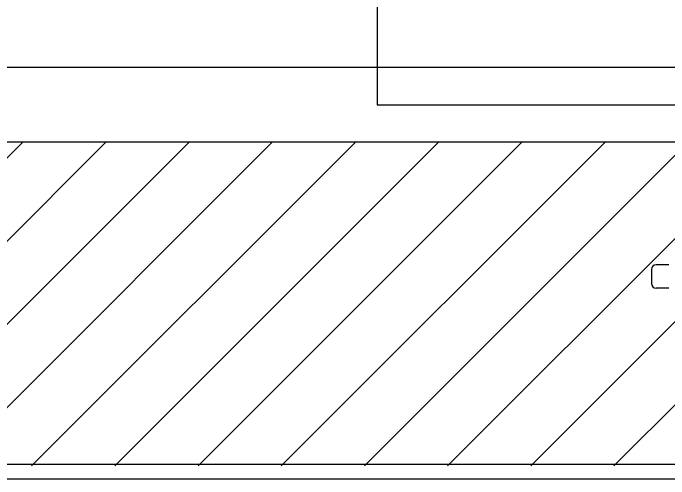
# Model space of a CAD drawing. Extents: x -599358 to 2865263, y -1062760 to 486533.
# Drawn here: x 240878 to 242648, y -692984 to -691727 of the extents above; entities that cross this region are included whole.
import ezdxf

# ---------------------------------------------------------------- set-up
doc = ezdxf.new("R2010")
doc.units = 0
doc.linetypes.add('DASH', pattern=[0.35, 0.25, -0.1])
for name, color, linetype in [('A-HATCH-1', 252, 'Continuous'), ('A-LIN-V', 9, 'Continuous'), ('A-SFCE', 30, 'Continuous'), ('EWHS5T6M-3', 7, 'Continuous'), ('FHSGH10105-主梁-04', 7, 'Continuous'), ('FHSGH10105-主梁-06', 7, 'Continuous')]:
    doc.layers.add(name, color=color, linetype=linetype)

# ---------------------------------------------------------------- blocks, each defined once
blk = doc.blocks.new('G$C2C10B007')
at = {"layer": 'A-SFCE', "linetype": 'DASH'}
for p, q in [((-3050, 300), (-3050, 0)), ((-3050, 0), (3050, 0))]:
    blk.add_line(p, q, dxfattribs=at)

msp = doc.modelspace()

# ---------------------------------------------------------------- hatches: boundary and pattern name
at = {"layer": 'A-HATCH-1'}
h = msp.add_hatch(dxfattribs=at)
h.set_pattern_fill('ANSI31', color=4, scale=100, angle=180)
h.set_pattern_definition([(45, (-1151239.83, -1271056.52), (-112.253202, 112.253202), [])])
h.paths.add_polyline_path([(244910.6, -692074), (237134.9, -692074), (237134.9, -692949), (244910.6, -692949)])

# ---------------------------------------------------------------- linework, layer by layer
at = {"color": 6, "linetype": 'DASH'}
msp.add_line((244910.6, -691874), (237080.6, -691874), dxfattribs=at)
at = {"layer": 'EWHS5T6M-3', "color": 4, "linetype": 'Continuous'}
for p, q in [((242600.8, -692418.7), (242600.8, -692456.5)), ((242600.8, -692418.7), (242600.8, -692456.5)), ((242648, -692406.2), (242613.4, -692406.2)), ((242648, -692406.2), (242613.4, -692406.2)), ((242648, -692469), (242613.4, -692469)), ((242648, -692469), (242613.4, -692469))]:
    msp.add_line(p, q, dxfattribs=at)
for centre, start, end in [((242613.4, -692418.7), 90, 180), ((242613.4, -692418.7), 90, 180), ((242613.4, -692456.5), 180, 270), ((242613.4, -692456.5), 180, 270)]:
    msp.add_arc(centre, 12.6, start, end, dxfattribs=at)
at = {"layer": 'FHSGH10105-主梁-04', "color": 4, "linetype": 'Continuous'}
msp.add_line((237125.8, -692074), (244910.6, -692074), dxfattribs=at)
at = {"layer": 'FHSGH10105-主梁-06', "color": 4, "linetype": 'Continuous'}
for p, q in [((237379.6, -692944.7), (244910.6, -692944.7)), ((237386.3, -692984), (244910.6, -692984))]:
    msp.add_line(p, q, dxfattribs=at)

# ---------------------------------------------------------------- block references
at = {"layer": 'A-LIN-V'}
msp.add_blockref('G$C2C10B007', (244910.6, -691974), dxfattribs=at)

doc.saveas('drawing.dxf')
